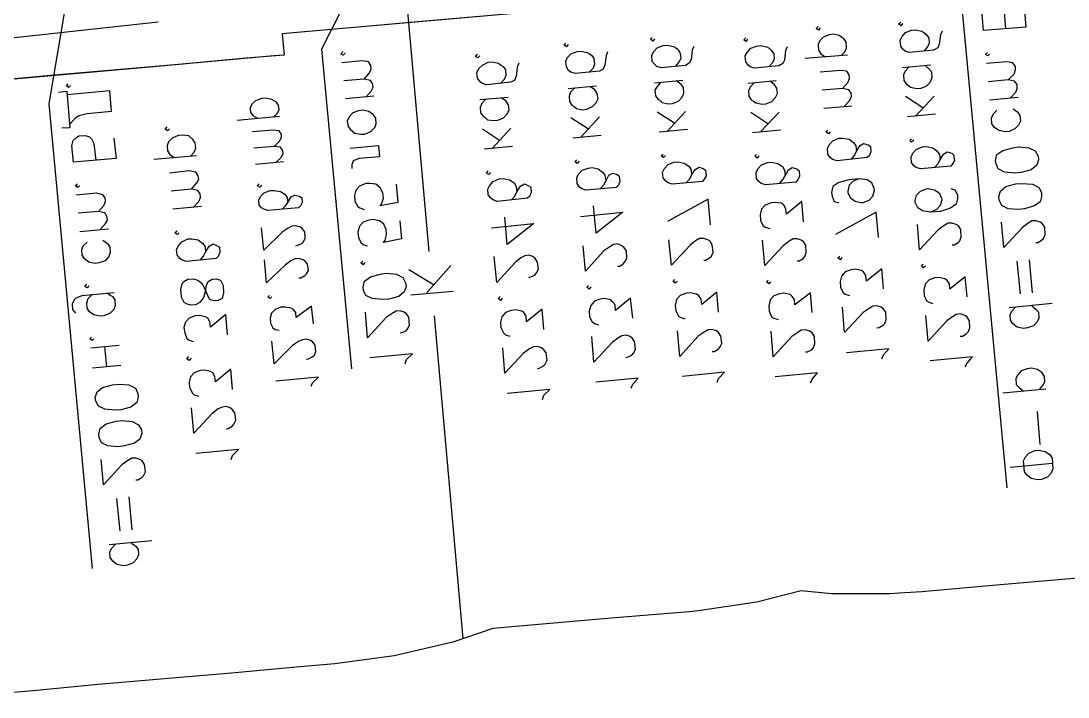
# Model space of a CAD drawing. Header units: metres. Extents: x 131 to 658, y 22 to 173.
# Drawn here: x 569.84 to 595.56, y 57.29 to 73.9 of the extents above; entities that cross this region are included whole.
import ezdxf

# ---------------------------------------------------------------- set-up
doc = ezdxf.new("R2010")
doc.units = ezdxf.units.M
for name, color, linetype in [('BOUNDARY', 7, 'Continuous'), ('BUILDING', 7, 'Continuous'), ('ELECTR_CABLE', 7, 'Continuous'), ('GAS', 7, 'Continuous'), ('SEWER', 7, 'Continuous'), ('SIDEWALK_PATH', 7, 'Continuous'), ('WATER_PIPELINE', 7, 'Continuous')]:
    doc.layers.add(name, color=color, linetype=linetype)

msp = doc.modelspace()

# ---------------------------------------------------------------- linework, layer by layer
at = {"layer": 'BOUNDARY'}
msp.add_lwpolyline([(583.091, 74.178), (579.773, 73.89), (578.108, 73.745), (576.255, 73.579), (576.255, 73.579), (576.299, 73.057), (576.299, 73.057), (575.367, 72.98), (573.703, 72.824), (570.385, 72.536), (568.731, 72.38)], dxfattribs=at)
at = {"layer": 'BUILDING'}
msp.add_lwpolyline([(596.927, 60.311), (593.614, 60.023), (591.962, 59.879), (591.408, 59.841), (591.186, 59.829), (589.745, 59.827), (589.003, 59.897), (587.91, 59.623), (586.47, 59.408), (586.248, 59.386), (585.951, 59.359), (584.338, 59.23), (581.427, 58.977), (580.441, 58.64), (579.006, 58.304), (577.545, 58.109), (576.687, 58.038), (575.097, 57.889), (575.002, 57.881), (571.736, 57.597), (570.135, 57.446), (570.026, 57.436), (568.362, 57.292)], dxfattribs=at)
at = {"layer": 'ELECTR_CABLE'}
for points in [[(573.203, 73.867), (569.53, 73.468)], [(591.491, 73.834), (591.446, 73.779), (591.446, 73.779), (591.391, 73.823), (591.391, 73.823), (591.446, 73.867)], [(592.467, 73.646), (592.423, 73.557), (592.423, 73.557), (592.39, 73.324), (592.39, 73.324), (592.356, 73.235), (592.356, 73.235), (592.256, 73.179), (592.256, 73.179), (591.657, 73.124), (591.657, 73.124), (591.557, 73.157), (591.557, 73.157), (591.502, 73.202), (591.502, 73.202), (591.446, 73.279), (591.446, 73.279), (591.435, 73.424), (591.435, 73.424), (591.48, 73.512), (591.48, 73.512), (591.568, 73.612), (591.568, 73.612), (591.713, 73.668), (591.713, 73.668), (591.813, 73.679), (591.813, 73.679), (591.968, 73.646), (591.968, 73.646), (592.012, 73.612), (592.012, 73.612), (592.068, 73.568), (592.068, 73.568), (592.134, 73.479), (592.134, 73.479), (592.145, 73.346), (592.145, 73.346), (592.101, 73.257), (592.101, 73.257), (592.012, 73.157)], [(583.279, 73.313), (583.235, 73.257), (583.235, 73.257), (583.179, 73.302), (583.179, 73.302), (583.224, 73.346)], [(585.399, 73.457), (585.354, 73.401), (585.354, 73.401), (585.299, 73.446), (585.299, 73.446), (585.343, 73.49)], [(587.685, 73.446), (587.64, 73.39), (587.64, 73.39), (587.596, 73.435), (587.596, 73.435), (587.64, 73.479)], [(581.104, 73.035), (581.06, 72.991), (581.06, 72.991), (581.004, 73.024), (581.004, 73.024), (581.049, 73.08)], [(584.245, 73.135), (584.211, 73.035), (584.211, 73.035), (584.178, 72.813), (584.178, 72.813), (584.134, 72.713), (584.134, 72.713), (584.045, 72.658), (584.045, 72.658), (583.446, 72.602), (583.446, 72.602), (583.346, 72.636), (583.346, 72.636), (583.29, 72.68), (583.29, 72.68), (583.235, 72.769), (583.235, 72.769), (583.224, 72.902), (583.224, 72.902), (583.257, 72.991), (583.257, 72.991), (583.346, 73.091), (583.346, 73.091), (583.501, 73.146), (583.501, 73.146), (583.59, 73.157), (583.59, 73.157), (583.745, 73.124), (583.745, 73.124), (583.801, 73.091), (583.801, 73.091), (583.856, 73.046), (583.856, 73.046), (583.912, 72.969), (583.912, 72.969), (583.923, 72.835), (583.923, 72.835), (583.889, 72.736), (583.889, 72.736), (583.79, 72.636)], [(586.364, 73.268), (586.32, 73.179), (586.32, 73.179), (586.297, 72.946), (586.297, 72.946), (586.253, 72.858), (586.253, 72.858), (586.164, 72.802), (586.164, 72.802), (585.565, 72.747), (585.565, 72.747), (585.454, 72.78), (585.454, 72.78), (585.41, 72.824), (585.41, 72.824), (585.343, 72.902), (585.343, 72.902), (585.332, 73.046), (585.332, 73.046), (585.376, 73.135), (585.376, 73.135), (585.465, 73.235), (585.465, 73.235), (585.609, 73.29), (585.609, 73.29), (585.709, 73.302), (585.709, 73.302), (585.865, 73.268), (585.865, 73.268), (585.92, 73.235), (585.92, 73.235), (585.976, 73.191), (585.976, 73.191), (586.031, 73.102), (586.031, 73.102), (586.042, 72.969), (586.042, 72.969), (585.998, 72.88), (585.998, 72.88), (585.909, 72.78)], [(588.661, 73.257), (588.617, 73.168), (588.617, 73.168), (588.595, 72.935), (588.595, 72.935), (588.55, 72.847), (588.55, 72.847), (588.45, 72.791), (588.45, 72.791), (587.851, 72.736), (587.851, 72.736), (587.751, 72.769), (587.751, 72.769), (587.696, 72.813), (587.696, 72.813), (587.64, 72.891), (587.64, 72.891), (587.629, 73.035), (587.629, 73.035), (587.673, 73.124), (587.673, 73.124), (587.762, 73.224), (587.762, 73.224), (587.907, 73.279), (587.907, 73.279), (588.006, 73.29), (588.006, 73.29), (588.162, 73.257), (588.162, 73.257), (588.217, 73.224), (588.217, 73.224), (588.262, 73.179), (588.262, 73.179), (588.328, 73.091), (588.328, 73.091), (588.339, 72.958), (588.339, 72.958), (588.295, 72.869), (588.295, 72.869), (588.206, 72.769)], [(582.07, 72.858), (582.025, 72.758), (582.025, 72.758), (582.003, 72.536), (582.003, 72.536), (581.959, 72.436), (581.959, 72.436), (581.859, 72.392), (581.859, 72.392), (581.271, 72.325), (581.271, 72.325), (581.16, 72.369), (581.16, 72.369), (581.115, 72.403), (581.115, 72.403), (581.049, 72.491), (581.049, 72.491), (581.038, 72.625), (581.038, 72.625), (581.082, 72.724), (581.082, 72.724), (581.171, 72.813), (581.171, 72.813), (581.315, 72.88), (581.315, 72.88), (581.415, 72.891), (581.415, 72.891), (581.57, 72.858), (581.57, 72.858), (581.626, 72.813), (581.626, 72.813), (581.681, 72.78), (581.681, 72.78), (581.737, 72.691), (581.737, 72.691), (581.748, 72.558), (581.748, 72.558), (581.703, 72.458), (581.703, 72.458), (581.615, 72.358)], [(592.19, 72.813), (591.491, 72.747)], [(591.646, 72.758), (591.557, 72.658), (591.557, 72.658), (591.513, 72.569), (591.513, 72.569), (591.524, 72.436), (591.524, 72.436), (591.58, 72.347), (591.58, 72.347), (591.635, 72.314), (591.635, 72.314), (591.691, 72.27), (591.691, 72.27), (591.846, 72.236), (591.846, 72.236), (591.946, 72.247), (591.946, 72.247), (592.09, 72.303), (592.09, 72.303), (592.179, 72.403), (592.179, 72.403), (592.223, 72.503), (592.223, 72.503), (592.212, 72.636), (592.212, 72.636), (592.145, 72.713), (592.145, 72.713), (592.046, 72.802)], [(583.978, 72.292), (583.279, 72.225)], [(583.434, 72.247), (583.335, 72.147), (583.335, 72.147), (583.301, 72.048), (583.301, 72.048), (583.312, 71.914), (583.312, 71.914), (583.368, 71.826), (583.368, 71.826), (583.423, 71.792), (583.423, 71.792), (583.479, 71.748), (583.479, 71.748), (583.634, 71.715), (583.634, 71.715), (583.734, 71.726), (583.734, 71.726), (583.878, 71.792), (583.878, 71.792), (583.967, 71.881), (583.967, 71.881), (584.012, 71.981), (584.012, 71.981), (583.989, 72.114), (583.989, 72.114), (583.934, 72.203), (583.934, 72.203), (583.823, 72.281)], [(586.098, 72.436), (585.399, 72.369)], [(585.543, 72.38), (585.454, 72.281), (585.454, 72.281), (585.41, 72.192), (585.41, 72.192), (585.421, 72.059), (585.421, 72.059), (585.487, 71.97), (585.487, 71.97), (585.543, 71.937), (585.543, 71.937), (585.587, 71.892), (585.587, 71.892), (585.743, 71.859), (585.743, 71.859), (585.842, 71.87), (585.842, 71.87), (585.987, 71.926), (585.987, 71.926), (586.076, 72.025), (586.076, 72.025), (586.12, 72.125), (586.12, 72.125), (586.109, 72.258), (586.109, 72.258), (586.053, 72.336), (586.053, 72.336), (585.942, 72.425)], [(588.384, 72.425), (587.696, 72.358)], [(587.84, 72.369), (587.751, 72.27), (587.751, 72.27), (587.707, 72.181), (587.707, 72.181), (587.718, 72.048), (587.718, 72.048), (587.773, 71.959), (587.773, 71.959), (587.829, 71.926), (587.829, 71.926), (587.884, 71.881), (587.884, 71.881), (588.04, 71.848), (588.04, 71.848), (588.14, 71.859), (588.14, 71.859), (588.284, 71.914), (588.284, 71.914), (588.373, 72.014), (588.373, 72.014), (588.417, 72.114), (588.417, 72.114), (588.406, 72.247), (588.406, 72.247), (588.35, 72.325), (588.35, 72.325), (588.239, 72.414)], [(591.99, 71.759), (591.568, 72.036)], [(592.268, 72.048), (591.813, 71.559)], [(576.044, 71.537), (576.133, 71.626), (576.133, 71.626), (576.177, 71.715), (576.177, 71.715), (576.166, 71.826), (576.166, 71.826), (576.111, 71.903), (576.111, 71.903), (576, 71.97), (576, 71.97), (575.844, 72.003), (575.844, 72.003), (575.744, 71.992), (575.744, 71.992), (575.6, 71.937), (575.6, 71.937), (575.511, 71.848), (575.511, 71.848), (575.467, 71.759), (575.467, 71.759), (575.478, 71.648), (575.478, 71.648), (575.534, 71.57), (575.534, 71.57), (575.645, 71.504)], [(581.803, 72.014), (581.104, 71.959)], [(581.248, 71.97), (581.16, 71.87), (581.16, 71.87), (581.115, 71.77), (581.115, 71.77), (581.126, 71.637), (581.126, 71.637), (581.193, 71.559), (581.193, 71.559), (581.248, 71.515), (581.248, 71.515), (581.293, 71.471), (581.293, 71.471), (581.448, 71.448), (581.448, 71.448), (581.548, 71.459), (581.548, 71.459), (581.692, 71.515), (581.692, 71.515), (581.781, 71.615), (581.781, 71.615), (581.825, 71.704), (581.825, 71.704), (581.814, 71.837), (581.814, 71.837), (581.759, 71.926), (581.759, 71.926), (581.648, 72.003)], [(576.188, 71.548), (575.145, 71.448)], [(583.779, 71.238), (583.346, 71.515)], [(584.045, 71.537), (583.59, 71.038)], [(585.887, 71.382), (585.465, 71.659)], [(586.164, 71.67), (585.709, 71.182)], [(588.184, 71.371), (587.762, 71.648)], [(588.461, 71.659), (588.006, 71.171)], [(592.301, 71.604), (591.613, 71.537)], [(573.481, 71.249), (573.436, 71.193), (573.436, 71.193), (573.381, 71.238), (573.381, 71.238), (573.425, 71.293)], [(581.87, 71.26), (581.415, 70.76)], [(574.002, 70.572), (574.091, 70.672), (574.091, 70.672), (574.135, 70.771), (574.135, 70.771), (574.113, 70.905), (574.113, 70.905), (574.058, 70.982), (574.058, 70.982), (573.958, 71.071), (573.958, 71.071), (573.803, 71.093), (573.803, 71.093), (573.703, 71.082), (573.703, 71.082), (573.558, 71.027), (573.558, 71.027), (573.459, 70.927), (573.459, 70.927), (573.425, 70.838), (573.425, 70.838), (573.436, 70.705), (573.436, 70.705), (573.492, 70.616), (573.492, 70.616), (573.603, 70.538)], [(576.055, 70.816), (576.199, 70.949), (576.199, 70.949), (576.233, 71.038), (576.233, 71.038), (576.233, 71.115), (576.233, 71.115), (576.177, 71.193), (576.177, 71.193), (576.022, 71.215), (576.022, 71.215), (575.522, 71.171)], [(581.592, 70.96), (581.171, 71.238)], [(584.089, 71.082), (583.39, 71.016)], [(586.209, 71.226), (585.51, 71.16)], [(588.495, 71.215), (587.807, 71.149)], [(591.768, 70.971), (591.713, 70.916), (591.713, 70.916), (591.668, 70.96), (591.668, 70.96), (591.713, 71.004)], [(576.1, 70.416), (576.233, 70.55), (576.233, 70.55), (576.277, 70.638), (576.277, 70.638), (576.266, 70.716), (576.266, 70.716), (576.21, 70.794), (576.21, 70.794), (576.055, 70.816), (576.055, 70.816), (575.556, 70.771)], [(581.914, 70.816), (581.215, 70.749)], [(592.279, 70.294), (592.367, 70.394), (592.367, 70.394), (592.412, 70.483), (592.412, 70.483), (592.501, 70.627), (592.501, 70.627), (592.589, 70.683), (592.589, 70.683), (592.7, 70.649), (592.7, 70.649), (592.745, 70.605), (592.745, 70.605), (592.767, 70.472), (592.767, 70.472), (592.722, 70.383), (592.722, 70.383), (592.678, 70.328), (592.678, 70.328), (591.935, 70.261), (591.935, 70.261), (591.824, 70.294), (591.824, 70.294), (591.768, 70.339), (591.768, 70.339), (591.713, 70.416), (591.713, 70.416), (591.702, 70.55), (591.702, 70.55), (591.746, 70.649), (591.746, 70.649), (591.835, 70.749), (591.835, 70.749), (591.979, 70.805), (591.979, 70.805), (592.079, 70.816), (592.079, 70.816), (592.234, 70.783), (592.234, 70.783), (592.334, 70.705), (592.334, 70.705), (592.401, 70.616), (592.401, 70.616), (592.412, 70.483)], [(574.147, 70.583), (573.103, 70.494)], [(583.545, 70.45), (583.501, 70.394), (583.501, 70.394), (583.446, 70.439), (583.446, 70.439), (583.49, 70.483)], [(585.665, 70.594), (585.621, 70.538), (585.621, 70.538), (585.565, 70.583), (585.565, 70.583), (585.609, 70.627)], [(587.962, 70.583), (587.918, 70.527), (587.918, 70.527), (587.862, 70.572), (587.862, 70.572), (587.907, 70.616)], [(576.288, 70.439), (575.6, 70.372)], [(584.067, 69.773), (584.156, 69.873), (584.156, 69.873), (584.2, 69.961), (584.2, 69.961), (584.278, 70.106), (584.278, 70.106), (584.378, 70.161), (584.378, 70.161), (584.478, 70.128), (584.478, 70.128), (584.533, 70.083), (584.533, 70.083), (584.544, 69.95), (584.544, 69.95), (584.511, 69.862), (584.511, 69.862), (584.455, 69.806), (584.455, 69.806), (583.712, 69.739), (583.712, 69.739), (583.612, 69.773), (583.612, 69.773), (583.557, 69.817), (583.557, 69.817), (583.501, 69.906), (583.501, 69.906), (583.49, 70.039), (583.49, 70.039), (583.523, 70.128), (583.523, 70.128), (583.623, 70.228), (583.623, 70.228), (583.767, 70.283), (583.767, 70.283), (583.867, 70.294), (583.867, 70.294), (584.012, 70.261), (584.012, 70.261), (584.122, 70.183), (584.122, 70.183), (584.178, 70.106), (584.178, 70.106), (584.2, 69.961)], [(586.175, 69.917), (586.264, 70.017), (586.264, 70.017), (586.309, 70.106), (586.309, 70.106), (586.397, 70.25), (586.397, 70.25), (586.497, 70.305), (586.497, 70.305), (586.597, 70.272), (586.597, 70.272), (586.653, 70.228), (586.653, 70.228), (586.664, 70.095), (586.664, 70.095), (586.619, 70.006), (586.619, 70.006), (586.575, 69.95), (586.575, 69.95), (585.831, 69.884), (585.831, 69.884), (585.732, 69.917), (585.732, 69.917), (585.676, 69.961), (585.676, 69.961), (585.609, 70.039), (585.609, 70.039), (585.598, 70.172), (585.598, 70.172), (585.643, 70.272), (585.643, 70.272), (585.732, 70.372), (585.732, 70.372), (585.876, 70.427), (585.876, 70.427), (585.976, 70.439), (585.976, 70.439), (586.131, 70.405), (586.131, 70.405), (586.242, 70.328), (586.242, 70.328), (586.297, 70.239), (586.297, 70.239), (586.309, 70.106)], [(588.472, 69.906), (588.561, 70.006), (588.561, 70.006), (588.606, 70.095), (588.606, 70.095), (588.694, 70.239), (588.694, 70.239), (588.783, 70.294), (588.783, 70.294), (588.894, 70.261), (588.894, 70.261), (588.95, 70.217), (588.95, 70.217), (588.961, 70.083), (588.961, 70.083), (588.916, 69.995), (588.916, 69.995), (588.872, 69.939), (588.872, 69.939), (588.128, 69.873), (588.128, 69.873), (588.017, 69.906), (588.017, 69.906), (587.962, 69.95), (587.962, 69.95), (587.907, 70.028), (587.907, 70.028), (587.895, 70.172), (587.895, 70.172), (587.94, 70.261), (587.94, 70.261), (588.029, 70.361), (588.029, 70.361), (588.173, 70.416), (588.173, 70.416), (588.273, 70.427), (588.273, 70.427), (588.428, 70.394), (588.428, 70.394), (588.539, 70.317), (588.539, 70.317), (588.595, 70.228), (588.595, 70.228), (588.606, 70.095)], [(574.024, 69.762), (574.158, 69.917), (574.158, 69.917), (574.202, 70.006), (574.202, 70.006), (574.191, 70.095), (574.191, 70.095), (574.135, 70.183), (574.135, 70.183), (573.98, 70.217), (573.98, 70.217), (573.481, 70.161)], [(581.371, 70.172), (581.326, 70.128), (581.326, 70.128), (581.271, 70.161), (581.271, 70.161), (581.315, 70.217)], [(581.881, 69.495), (581.97, 69.595), (581.97, 69.595), (582.014, 69.695), (582.014, 69.695), (582.103, 69.839), (582.103, 69.839), (582.203, 69.895), (582.203, 69.895), (582.303, 69.85), (582.303, 69.85), (582.358, 69.817), (582.358, 69.817), (582.369, 69.684), (582.369, 69.684), (582.325, 69.584), (582.325, 69.584), (582.28, 69.54), (582.28, 69.54), (581.537, 69.462), (581.537, 69.462), (581.437, 69.506), (581.437, 69.506), (581.382, 69.54), (581.382, 69.54), (581.315, 69.628), (581.315, 69.628), (581.304, 69.762), (581.304, 69.762), (581.348, 69.85), (581.348, 69.85), (581.437, 69.95), (581.437, 69.95), (581.581, 70.017), (581.581, 70.017), (581.681, 70.028), (581.681, 70.028), (581.837, 69.995), (581.837, 69.995), (581.948, 69.917), (581.948, 69.917), (582.003, 69.828), (582.003, 69.828), (582.014, 69.695)], [(574.069, 69.318), (574.202, 69.462), (574.202, 69.462), (574.246, 69.562), (574.246, 69.562), (574.235, 69.651), (574.235, 69.651), (574.18, 69.728), (574.18, 69.728), (574.024, 69.762), (574.024, 69.762), (573.525, 69.717)], [(575.744, 69.862), (575.7, 69.817), (575.7, 69.817), (575.645, 69.85), (575.645, 69.85), (575.689, 69.895)], [(576.255, 69.273), (576.344, 69.362), (576.344, 69.362), (576.388, 69.44), (576.388, 69.44), (576.477, 69.573), (576.477, 69.573), (576.566, 69.617), (576.566, 69.617), (576.677, 69.595), (576.677, 69.595), (576.732, 69.551), (576.732, 69.551), (576.743, 69.44), (576.743, 69.44), (576.699, 69.351), (576.699, 69.351), (576.654, 69.307), (576.654, 69.307), (575.9, 69.24), (575.9, 69.24), (575.8, 69.273), (575.8, 69.273), (575.744, 69.307), (575.744, 69.307), (575.689, 69.373), (575.689, 69.373), (575.678, 69.495), (575.678, 69.495), (575.722, 69.584), (575.722, 69.584), (575.811, 69.673), (575.811, 69.673), (575.955, 69.728), (575.955, 69.728), (576.055, 69.728), (576.055, 69.728), (576.21, 69.706), (576.21, 69.706), (576.321, 69.64), (576.321, 69.64), (576.377, 69.562), (576.377, 69.562), (576.388, 69.44)], [(592.678, 69.784), (592.778, 69.751), (592.778, 69.751), (592.845, 69.628), (592.845, 69.628), (592.845, 69.529), (592.845, 69.529), (592.811, 69.395), (592.811, 69.395), (592.667, 69.296), (592.667, 69.296), (592.423, 69.218), (592.423, 69.218), (592.179, 69.196), (592.179, 69.196), (591.979, 69.229), (591.979, 69.229), (591.868, 69.307), (591.868, 69.307), (591.801, 69.44), (591.801, 69.44), (591.801, 69.484), (591.801, 69.484), (591.835, 69.617), (591.835, 69.617), (591.935, 69.717), (591.935, 69.717), (592.079, 69.773), (592.079, 69.773), (592.123, 69.784), (592.123, 69.784), (592.279, 69.751), (592.279, 69.751), (592.39, 69.673), (592.39, 69.673), (592.445, 69.54), (592.445, 69.54), (592.456, 69.495), (592.456, 69.495), (592.412, 69.362), (592.412, 69.362), (592.323, 69.262), (592.323, 69.262), (592.179, 69.196)], [(586.775, 68.885), (586.719, 69.518), (586.719, 69.518), (585.72, 68.974)], [(589.061, 68.963), (589.016, 69.462), (589.016, 69.462), (588.639, 69.151), (588.639, 69.151), (588.628, 69.284), (588.628, 69.284), (588.572, 69.373), (588.572, 69.373), (588.517, 69.418), (588.517, 69.418), (588.361, 69.44), (588.361, 69.44), (588.262, 69.429), (588.262, 69.429), (588.117, 69.373), (588.117, 69.373), (588.029, 69.273), (588.029, 69.273), (587.995, 69.14), (587.995, 69.14), (588.006, 69.007), (588.006, 69.007), (588.062, 68.874), (588.062, 68.874), (588.117, 68.83), (588.117, 68.83), (588.228, 68.796)], [(574.269, 69.34), (573.57, 69.273)], [(583.579, 69.096), (584.622, 69.196), (584.622, 69.196), (583.967, 68.685), (583.967, 68.685), (583.901, 69.351)], [(581.393, 68.818), (582.436, 68.918), (582.436, 68.918), (581.781, 68.408), (581.781, 68.408), (581.726, 69.074)], [(573.725, 68.696), (573.68, 68.652), (573.68, 68.652), (573.625, 68.685), (573.625, 68.685), (573.669, 68.741)], [(576.588, 68.375), (576.632, 68.386), (576.632, 68.386), (576.732, 68.43), (576.732, 68.43), (576.776, 68.474), (576.776, 68.474), (576.821, 68.563), (576.821, 68.563), (576.81, 68.719), (576.81, 68.719), (576.743, 68.796), (576.743, 68.796), (576.699, 68.83), (576.699, 68.83), (576.588, 68.863), (576.588, 68.863), (576.488, 68.852), (576.488, 68.852), (576.399, 68.807), (576.399, 68.807), (576.255, 68.707), (576.255, 68.707), (575.8, 68.264), (575.8, 68.264), (575.744, 68.818)], [(592.711, 68.397), (592.756, 68.397), (592.756, 68.397), (592.856, 68.452), (592.856, 68.452), (592.9, 68.497), (592.9, 68.497), (592.933, 68.596), (592.933, 68.596), (592.922, 68.774), (592.922, 68.774), (592.867, 68.863), (592.867, 68.863), (592.811, 68.896), (592.811, 68.896), (592.7, 68.929), (592.7, 68.929), (592.612, 68.929), (592.612, 68.929), (592.512, 68.874), (592.512, 68.874), (592.367, 68.763), (592.367, 68.763), (591.912, 68.275), (591.912, 68.275), (591.857, 68.896)], [(574.235, 68.019), (574.324, 68.119), (574.324, 68.119), (574.368, 68.219), (574.368, 68.219), (574.457, 68.363), (574.457, 68.363), (574.557, 68.419), (574.557, 68.419), (574.657, 68.375), (574.657, 68.375), (574.712, 68.341), (574.712, 68.341), (574.724, 68.208), (574.724, 68.208), (574.679, 68.108), (574.679, 68.108), (574.635, 68.064), (574.635, 68.064), (573.891, 67.986), (573.891, 67.986), (573.78, 68.031), (573.78, 68.031), (573.736, 68.064), (573.736, 68.064), (573.669, 68.153), (573.669, 68.153), (573.658, 68.286), (573.658, 68.286), (573.703, 68.375), (573.703, 68.375), (573.791, 68.474), (573.791, 68.474), (573.936, 68.541), (573.936, 68.541), (574.036, 68.541), (574.036, 68.541), (574.191, 68.519), (574.191, 68.519), (574.302, 68.43), (574.302, 68.43), (574.357, 68.352), (574.357, 68.352), (574.368, 68.219)], [(586.608, 68.019), (586.653, 68.019), (586.653, 68.019), (586.752, 68.075), (586.752, 68.075), (586.797, 68.119), (586.797, 68.119), (586.841, 68.219), (586.841, 68.219), (586.819, 68.397), (586.819, 68.397), (586.764, 68.486), (586.764, 68.486), (586.708, 68.519), (586.708, 68.519), (586.608, 68.552), (586.608, 68.552), (586.508, 68.552), (586.508, 68.552), (586.408, 68.497), (586.408, 68.497), (586.275, 68.386), (586.275, 68.386), (585.82, 67.897), (585.82, 67.897), (585.754, 68.519)], [(588.905, 68.008), (588.95, 68.008), (588.95, 68.008), (589.049, 68.064), (589.049, 68.064), (589.094, 68.108), (589.094, 68.108), (589.127, 68.208), (589.127, 68.208), (589.116, 68.386), (589.116, 68.386), (589.061, 68.474), (589.061, 68.474), (589.005, 68.508), (589.005, 68.508), (588.905, 68.541), (588.905, 68.541), (588.805, 68.541), (588.805, 68.541), (588.705, 68.486), (588.705, 68.486), (588.561, 68.375), (588.561, 68.375), (588.106, 67.886), (588.106, 67.886), (588.051, 68.508)], [(584.489, 67.875), (584.544, 67.875), (584.544, 67.875), (584.633, 67.931), (584.633, 67.931), (584.677, 67.986), (584.677, 67.986), (584.722, 68.075), (584.722, 68.075), (584.711, 68.252), (584.711, 68.252), (584.644, 68.341), (584.644, 68.341), (584.6, 68.375), (584.6, 68.375), (584.489, 68.419), (584.489, 68.419), (584.389, 68.408), (584.389, 68.408), (584.3, 68.352), (584.3, 68.352), (584.156, 68.252), (584.156, 68.252), (583.701, 67.753), (583.701, 67.753), (583.645, 68.375)], [(576.665, 67.587), (576.71, 67.587), (576.71, 67.587), (576.81, 67.642), (576.81, 67.642), (576.854, 67.687), (576.854, 67.687), (576.899, 67.764), (576.899, 67.764), (576.876, 67.92), (576.876, 67.92), (576.821, 67.997), (576.821, 67.997), (576.765, 68.031), (576.765, 68.031), (576.665, 68.064), (576.665, 68.064), (576.566, 68.053), (576.566, 68.053), (576.466, 68.008), (576.466, 68.008), (576.333, 67.909), (576.333, 67.909), (575.867, 67.465), (575.867, 67.465), (575.822, 68.031)], [(582.314, 67.598), (582.358, 67.609), (582.358, 67.609), (582.458, 67.653), (582.458, 67.653), (582.502, 67.709), (582.502, 67.709), (582.547, 67.798), (582.547, 67.798), (582.525, 67.975), (582.525, 67.975), (582.469, 68.064), (582.469, 68.064), (582.414, 68.108), (582.414, 68.108), (582.314, 68.142), (582.314, 68.142), (582.214, 68.13), (582.214, 68.13), (582.114, 68.075), (582.114, 68.075), (581.981, 67.975), (581.981, 67.975), (581.526, 67.476), (581.526, 67.476), (581.459, 68.108)], [(592.057, 67.875), (592.001, 67.831), (592.001, 67.831), (591.957, 67.875), (591.957, 67.875), (592.001, 67.92)], [(574.812, 67.221), (574.779, 67.076), (574.779, 67.076), (574.679, 67.032), (574.679, 67.032), (574.579, 67.021), (574.579, 67.021), (574.479, 67.054), (574.479, 67.054), (574.424, 67.143), (574.424, 67.143), (574.357, 67.309), (574.357, 67.309), (574.291, 67.442), (574.291, 67.442), (574.18, 67.52), (574.18, 67.52), (574.08, 67.553), (574.08, 67.553), (573.936, 67.542), (573.936, 67.542), (573.836, 67.487), (573.836, 67.487), (573.791, 67.442), (573.791, 67.442), (573.758, 67.298), (573.758, 67.298), (573.769, 67.121), (573.769, 67.121), (573.836, 66.987), (573.836, 66.987), (573.891, 66.954), (573.891, 66.954), (573.991, 66.921), (573.991, 66.921), (574.135, 66.932), (574.135, 66.932), (574.235, 66.987), (574.235, 66.987), (574.324, 67.087), (574.324, 67.087), (574.357, 67.221), (574.357, 67.221), (574.391, 67.409), (574.391, 67.409), (574.435, 67.498), (574.435, 67.498), (574.535, 67.553), (574.535, 67.553), (574.635, 67.565), (574.635, 67.565), (574.735, 67.531), (574.735, 67.531), (574.801, 67.398), (574.801, 67.398), (574.812, 67.221)], [(583.834, 67.365), (583.79, 67.309), (583.79, 67.309), (583.734, 67.354), (583.734, 67.354), (583.779, 67.398)], [(585.953, 67.498), (585.909, 67.454), (585.909, 67.454), (585.854, 67.498), (585.854, 67.498), (585.898, 67.542)], [(588.25, 67.487), (588.206, 67.442), (588.206, 67.442), (588.151, 67.487), (588.151, 67.487), (588.195, 67.531)], [(593.078, 67.121), (593.033, 67.609), (593.033, 67.609), (592.656, 67.309), (592.656, 67.309), (592.645, 67.442), (592.645, 67.442), (592.589, 67.52), (592.589, 67.52), (592.534, 67.565), (592.534, 67.565), (592.379, 67.598), (592.379, 67.598), (592.279, 67.587), (592.279, 67.587), (592.134, 67.531), (592.134, 67.531), (592.046, 67.431), (592.046, 67.431), (592.012, 67.287), (592.012, 67.287), (592.023, 67.154), (592.023, 67.154), (592.079, 67.021), (592.079, 67.021), (592.134, 66.987), (592.134, 66.987), (592.234, 66.954)], [(576, 67.121), (575.955, 67.076), (575.955, 67.076), (575.9, 67.11), (575.9, 67.11), (575.944, 67.154)], [(586.974, 66.743), (586.93, 67.232), (586.93, 67.232), (586.564, 66.932), (586.564, 66.932), (586.542, 67.065), (586.542, 67.065), (586.486, 67.143), (586.486, 67.143), (586.431, 67.187), (586.431, 67.187), (586.275, 67.221), (586.275, 67.221), (586.187, 67.209), (586.187, 67.209), (586.031, 67.154), (586.031, 67.154), (585.942, 67.054), (585.942, 67.054), (585.909, 66.91), (585.909, 66.91), (585.92, 66.777), (585.92, 66.777), (585.987, 66.643), (585.987, 66.643), (586.042, 66.61), (586.042, 66.61), (586.142, 66.577)], [(589.271, 66.732), (589.227, 67.221), (589.227, 67.221), (588.85, 66.921), (588.85, 66.921), (588.839, 67.054), (588.839, 67.054), (588.783, 67.132), (588.783, 67.132), (588.728, 67.176), (588.728, 67.176), (588.572, 67.209), (588.572, 67.209), (588.472, 67.198), (588.472, 67.198), (588.328, 67.143), (588.328, 67.143), (588.239, 67.043), (588.239, 67.043), (588.206, 66.899), (588.206, 66.899), (588.217, 66.766), (588.217, 66.766), (588.273, 66.632), (588.273, 66.632), (588.328, 66.599), (588.328, 66.599), (588.439, 66.566)], [(577.021, 66.455), (576.976, 66.888), (576.976, 66.888), (576.599, 66.61), (576.599, 66.61), (576.588, 66.732), (576.588, 66.732), (576.532, 66.81), (576.532, 66.81), (576.477, 66.843), (576.477, 66.843), (576.321, 66.865), (576.321, 66.865), (576.222, 66.865), (576.222, 66.865), (576.077, 66.81), (576.077, 66.81), (575.989, 66.721), (575.989, 66.721), (575.955, 66.599), (575.955, 66.599), (575.966, 66.477), (575.966, 66.477), (576.022, 66.355), (576.022, 66.355), (576.077, 66.322), (576.077, 66.322), (576.177, 66.299)], [(581.659, 67.087), (581.615, 67.032), (581.615, 67.032), (581.559, 67.076), (581.559, 67.076), (581.604, 67.132)], [(584.866, 66.599), (584.81, 67.087), (584.81, 67.087), (584.444, 66.788), (584.444, 66.788), (584.433, 66.921), (584.433, 66.921), (584.367, 66.999), (584.367, 66.999), (584.322, 67.043), (584.322, 67.043), (584.167, 67.076), (584.167, 67.076), (584.067, 67.065), (584.067, 67.065), (583.923, 67.01), (583.923, 67.01), (583.834, 66.91), (583.834, 66.91), (583.79, 66.766), (583.79, 66.766), (583.801, 66.632), (583.801, 66.632), (583.867, 66.51), (583.867, 66.51), (583.923, 66.466), (583.923, 66.466), (584.023, 66.433)], [(574.912, 66.188), (574.868, 66.688), (574.868, 66.688), (574.491, 66.377), (574.491, 66.377), (574.479, 66.51), (574.479, 66.51), (574.424, 66.599), (574.424, 66.599), (574.368, 66.632), (574.368, 66.632), (574.213, 66.666), (574.213, 66.666), (574.113, 66.655), (574.113, 66.655), (573.969, 66.599), (573.969, 66.599), (573.88, 66.499), (573.88, 66.499), (573.836, 66.366), (573.836, 66.366), (573.858, 66.233), (573.858, 66.233), (573.913, 66.1), (573.913, 66.1), (573.969, 66.055), (573.969, 66.055), (574.069, 66.022)], [(582.68, 66.322), (582.636, 66.821), (582.636, 66.821), (582.258, 66.51), (582.258, 66.51), (582.247, 66.643), (582.247, 66.643), (582.192, 66.732), (582.192, 66.732), (582.136, 66.766), (582.136, 66.766), (581.981, 66.799), (581.981, 66.799), (581.881, 66.788), (581.881, 66.788), (581.737, 66.732), (581.737, 66.732), (581.648, 66.632), (581.648, 66.632), (581.615, 66.499), (581.615, 66.499), (581.626, 66.366), (581.626, 66.366), (581.692, 66.233), (581.692, 66.233), (581.737, 66.188), (581.737, 66.188), (581.848, 66.155)], [(592.911, 66.155), (592.967, 66.155), (592.967, 66.155), (593.055, 66.211), (593.055, 66.211), (593.111, 66.266), (593.111, 66.266), (593.144, 66.355), (593.144, 66.355), (593.133, 66.532), (593.133, 66.532), (593.078, 66.621), (593.078, 66.621), (593.022, 66.666), (593.022, 66.666), (592.911, 66.699), (592.911, 66.699), (592.811, 66.688), (592.811, 66.688), (592.722, 66.632), (592.722, 66.632), (592.578, 66.532), (592.578, 66.532), (592.123, 66.033), (592.123, 66.033), (592.068, 66.666)], [(584.7, 65.634), (584.755, 65.645), (584.755, 65.645), (584.844, 65.689), (584.844, 65.689), (584.888, 65.745), (584.888, 65.745), (584.933, 65.833), (584.933, 65.833), (584.91, 66.022), (584.91, 66.022), (584.855, 66.1), (584.855, 66.1), (584.799, 66.144), (584.799, 66.144), (584.7, 66.177), (584.7, 66.177), (584.6, 66.166), (584.6, 66.166), (584.511, 66.111), (584.511, 66.111), (584.367, 66.011), (584.367, 66.011), (583.912, 65.512), (583.912, 65.512), (583.856, 66.144)], [(586.819, 65.778), (586.863, 65.778), (586.863, 65.778), (586.963, 65.833), (586.963, 65.833), (587.008, 65.889), (587.008, 65.889), (587.052, 65.978), (587.052, 65.978), (587.03, 66.155), (587.03, 66.155), (586.974, 66.244), (586.974, 66.244), (586.919, 66.288), (586.919, 66.288), (586.819, 66.322), (586.819, 66.322), (586.719, 66.311), (586.719, 66.311), (586.619, 66.255), (586.619, 66.255), (586.475, 66.155), (586.475, 66.155), (586.02, 65.656), (586.02, 65.656), (585.965, 66.288)], [(589.105, 65.767), (589.16, 65.767), (589.16, 65.767), (589.26, 65.822), (589.26, 65.822), (589.305, 65.878), (589.305, 65.878), (589.338, 65.967), (589.338, 65.967), (589.327, 66.144), (589.327, 66.144), (589.271, 66.233), (589.271, 66.233), (589.216, 66.277), (589.216, 66.277), (589.105, 66.311), (589.105, 66.311), (589.005, 66.299), (589.005, 66.299), (588.916, 66.244), (588.916, 66.244), (588.772, 66.144), (588.772, 66.144), (588.317, 65.645), (588.317, 65.645), (588.262, 66.277)], [(576.843, 65.589), (576.899, 65.6), (576.899, 65.6), (576.987, 65.645), (576.987, 65.645), (577.043, 65.689), (577.043, 65.689), (577.076, 65.778), (577.076, 65.778), (577.065, 65.933), (577.065, 65.933), (577.009, 66.011), (577.009, 66.011), (576.954, 66.044), (576.954, 66.044), (576.854, 66.078), (576.854, 66.078), (576.754, 66.066), (576.754, 66.066), (576.654, 66.022), (576.654, 66.022), (576.51, 65.922), (576.51, 65.922), (576.055, 65.478), (576.055, 65.478), (576, 66.033)], [(582.525, 65.356), (582.569, 65.367), (582.569, 65.367), (582.669, 65.423), (582.669, 65.423), (582.713, 65.467), (582.713, 65.467), (582.758, 65.567), (582.758, 65.567), (582.735, 65.745), (582.735, 65.745), (582.68, 65.822), (582.68, 65.822), (582.624, 65.867), (582.624, 65.867), (582.525, 65.9), (582.525, 65.9), (582.425, 65.889), (582.425, 65.889), (582.325, 65.844), (582.325, 65.844), (582.181, 65.734), (582.181, 65.734), (581.726, 65.245), (581.726, 65.245), (581.67, 65.867)], [(574.013, 65.611), (573.969, 65.556), (573.969, 65.556), (573.913, 65.6), (573.913, 65.6), (573.958, 65.656)], [(593.033, 65.401), (593.078, 65.489), (593.078, 65.489), (593.211, 65.645), (593.211, 65.645), (592.168, 65.545)], [(575.034, 64.846), (574.99, 65.345), (574.99, 65.345), (574.613, 65.034), (574.613, 65.034), (574.601, 65.168), (574.601, 65.168), (574.546, 65.256), (574.546, 65.256), (574.491, 65.29), (574.491, 65.29), (574.335, 65.323), (574.335, 65.323), (574.235, 65.312), (574.235, 65.312), (574.091, 65.256), (574.091, 65.256), (574.002, 65.157), (574.002, 65.157), (573.969, 65.023), (573.969, 65.023), (573.98, 64.89), (573.98, 64.89), (574.047, 64.757), (574.047, 64.757), (574.091, 64.713), (574.091, 64.713), (574.202, 64.679)], [(576.965, 64.923), (576.998, 65.012), (576.998, 65.012), (577.143, 65.145), (577.143, 65.145), (576.1, 65.046)], [(584.822, 64.879), (584.866, 64.979), (584.866, 64.979), (584.999, 65.123), (584.999, 65.123), (583.956, 65.023)], [(586.941, 65.023), (586.974, 65.112), (586.974, 65.112), (587.119, 65.267), (587.119, 65.267), (586.076, 65.168)], [(589.227, 65.012), (589.271, 65.101), (589.271, 65.101), (589.405, 65.256), (589.405, 65.256), (588.361, 65.157)], [(582.647, 64.602), (582.68, 64.702), (582.68, 64.702), (582.824, 64.846), (582.824, 64.846), (581.781, 64.746)], [(574.879, 63.88), (574.923, 63.891), (574.923, 63.891), (575.023, 63.947), (575.023, 63.947), (575.068, 63.991), (575.068, 63.991), (575.112, 64.091), (575.112, 64.091), (575.09, 64.269), (575.09, 64.269), (575.034, 64.346), (575.034, 64.346), (574.979, 64.391), (574.979, 64.391), (574.879, 64.424), (574.879, 64.424), (574.779, 64.413), (574.779, 64.413), (574.679, 64.369), (574.679, 64.369), (574.535, 64.258), (574.535, 64.258), (574.08, 63.769), (574.08, 63.769), (574.024, 64.391)], [(575.001, 63.126), (575.034, 63.226), (575.034, 63.226), (575.179, 63.37), (575.179, 63.37), (574.135, 63.27)]]:
    msp.add_lwpolyline(points, dxfattribs=at)
at = {"layer": 'GAS'}
for points in [[(571.972, 78.883), (571.872, 79.86), (571.872, 79.86), (570.518, 71.859), (570.518, 71.859), (571.583, 60.451)], [(603.131, 78.983), (603.897, 79.593), (603.897, 79.593), (592.889, 74.844), (592.889, 74.844), (594.054, 62.427)], [(594.476, 74.245), (594.52, 73.745), (594.52, 73.745), (593.477, 73.657), (593.477, 73.657), (593.444, 74.056), (593.444, 74.056), (593.477, 74.189), (593.477, 74.189), (593.521, 74.245), (593.521, 74.245), (593.621, 74.3), (593.621, 74.3), (593.766, 74.311), (593.766, 74.311), (593.877, 74.278), (593.877, 74.278), (593.921, 74.234), (593.921, 74.234), (593.988, 74.112), (593.988, 74.112), (594.021, 73.701)], [(593.632, 73.08), (593.588, 73.035), (593.588, 73.035), (593.533, 73.069), (593.533, 73.069), (593.577, 73.124)], [(594.087, 72.447), (594.232, 72.591), (594.232, 72.591), (594.265, 72.691), (594.265, 72.691), (594.265, 72.78), (594.265, 72.78), (594.198, 72.869), (594.198, 72.869), (594.054, 72.891), (594.054, 72.891), (593.555, 72.847)], [(571.051, 72.314), (571.006, 72.258), (571.006, 72.258), (570.951, 72.303), (570.951, 72.303), (570.995, 72.347)], [(594.132, 72.003), (594.276, 72.147), (594.276, 72.147), (594.309, 72.236), (594.309, 72.236), (594.309, 72.336), (594.309, 72.336), (594.243, 72.414), (594.243, 72.414), (594.087, 72.447), (594.087, 72.447), (593.599, 72.403)], [(570.762, 72.147), (570.962, 72.17), (570.962, 72.17), (571.039, 71.271), (571.039, 71.271), (570.84, 71.26)], [(571.039, 71.36), (571.173, 71.515), (571.173, 71.515), (571.261, 71.57), (571.261, 71.57), (571.461, 71.626), (571.461, 71.626), (572.06, 71.681), (572.06, 71.681), (572.016, 72.181), (572.016, 72.181), (570.973, 72.081)], [(594.332, 72.014), (593.632, 71.948)], [(594.209, 71.737), (594.32, 71.659), (594.32, 71.659), (594.376, 71.57), (594.376, 71.57), (594.387, 71.437), (594.387, 71.437), (594.343, 71.337), (594.343, 71.337), (594.254, 71.249), (594.254, 71.249), (594.11, 71.182), (594.11, 71.182), (594.01, 71.171), (594.01, 71.171), (593.854, 71.204), (593.854, 71.204), (593.754, 71.282), (593.754, 71.282), (593.688, 71.371), (593.688, 71.371), (593.677, 71.504), (593.677, 71.504), (593.721, 71.604), (593.721, 71.604), (593.81, 71.704)], [(572.116, 71.016), (572.171, 70.516), (572.171, 70.516), (571.128, 70.427), (571.128, 70.427), (571.084, 70.827), (571.084, 70.827), (571.117, 70.96), (571.117, 70.96), (571.173, 71.016), (571.173, 71.016), (571.261, 71.071), (571.261, 71.071), (571.417, 71.082), (571.417, 71.082), (571.517, 71.049), (571.517, 71.049), (571.572, 71.004), (571.572, 71.004), (571.628, 70.882), (571.628, 70.882), (571.672, 70.472)], [(594.831, 70.483), (594.787, 70.35), (594.787, 70.35), (594.653, 70.239), (594.653, 70.239), (594.409, 70.172), (594.409, 70.172), (594.254, 70.161), (594.254, 70.161), (593.999, 70.183), (593.999, 70.183), (593.843, 70.261), (593.843, 70.261), (593.788, 70.383), (593.788, 70.383), (593.777, 70.472), (593.777, 70.472), (593.81, 70.616), (593.81, 70.616), (593.954, 70.716), (593.954, 70.716), (594.198, 70.783), (594.198, 70.783), (594.343, 70.805), (594.343, 70.805), (594.598, 70.783), (594.598, 70.783), (594.753, 70.705), (594.753, 70.705), (594.82, 70.572), (594.82, 70.572), (594.831, 70.483)], [(571.272, 69.85), (571.228, 69.806), (571.228, 69.806), (571.173, 69.839), (571.173, 69.839), (571.228, 69.895)], [(594.909, 69.584), (594.875, 69.451), (594.875, 69.451), (594.731, 69.351), (594.731, 69.351), (594.487, 69.284), (594.487, 69.284), (594.343, 69.262), (594.343, 69.262), (594.087, 69.284), (594.087, 69.284), (593.932, 69.362), (593.932, 69.362), (593.865, 69.495), (593.865, 69.495), (593.854, 69.584), (593.854, 69.584), (593.899, 69.717), (593.899, 69.717), (594.032, 69.828), (594.032, 69.828), (594.276, 69.895), (594.276, 69.895), (594.431, 69.906), (594.431, 69.906), (594.687, 69.884), (594.687, 69.884), (594.842, 69.806), (594.842, 69.806), (594.909, 69.684), (594.909, 69.684), (594.909, 69.584)], [(571.739, 69.218), (571.872, 69.362), (571.872, 69.362), (571.916, 69.462), (571.916, 69.462), (571.905, 69.551), (571.905, 69.551), (571.849, 69.628), (571.849, 69.628), (571.694, 69.662), (571.694, 69.662), (571.195, 69.617)], [(571.783, 68.774), (571.916, 68.918), (571.916, 68.918), (571.96, 69.007), (571.96, 69.007), (571.949, 69.096), (571.949, 69.096), (571.894, 69.185), (571.894, 69.185), (571.739, 69.218), (571.739, 69.218), (571.239, 69.174)], [(594.764, 68.452), (594.82, 68.452), (594.82, 68.452), (594.909, 68.508), (594.909, 68.508), (594.953, 68.552), (594.953, 68.552), (594.997, 68.652), (594.997, 68.652), (594.986, 68.83), (594.986, 68.83), (594.92, 68.918), (594.92, 68.918), (594.875, 68.952), (594.875, 68.952), (594.764, 68.985), (594.764, 68.985), (594.664, 68.985), (594.664, 68.985), (594.576, 68.929), (594.576, 68.929), (594.431, 68.818), (594.431, 68.818), (593.976, 68.33), (593.976, 68.33), (593.921, 68.952)], [(571.983, 68.785), (571.284, 68.719)], [(571.849, 68.508), (571.96, 68.43), (571.96, 68.43), (572.016, 68.341), (572.016, 68.341), (572.027, 68.208), (572.027, 68.208), (571.994, 68.108), (571.994, 68.108), (571.905, 68.008), (571.905, 68.008), (571.761, 67.953), (571.761, 67.953), (571.661, 67.942), (571.661, 67.942), (571.505, 67.975), (571.505, 67.975), (571.395, 68.053), (571.395, 68.053), (571.339, 68.142), (571.339, 68.142), (571.328, 68.275), (571.328, 68.275), (571.361, 68.375), (571.361, 68.375), (571.461, 68.463)], [(594.387, 67.198), (594.309, 67.997)], [(594.687, 67.221), (594.609, 68.031)], [(571.505, 67.387), (571.461, 67.343), (571.461, 67.343), (571.406, 67.376), (571.406, 67.376), (571.45, 67.431)], [(572.127, 67.221), (571.328, 67.143), (571.328, 67.143), (571.184, 67.087), (571.184, 67.087), (571.139, 67.043), (571.139, 67.043), (571.095, 66.943), (571.095, 66.943), (571.106, 66.81), (571.106, 66.81), (571.173, 66.721)], [(571.972, 67.209), (572.027, 67.165), (572.027, 67.165), (572.083, 67.132), (572.083, 67.132), (572.138, 67.043), (572.138, 67.043), (572.149, 66.91), (572.149, 66.91), (572.116, 66.81), (572.116, 66.81), (572.027, 66.721), (572.027, 66.721), (571.872, 66.655), (571.872, 66.655), (571.772, 66.643), (571.772, 66.643), (571.628, 66.677), (571.628, 66.677), (571.517, 66.754), (571.517, 66.754), (571.461, 66.843), (571.461, 66.843), (571.45, 66.976), (571.45, 66.976), (571.483, 67.076), (571.483, 67.076), (571.583, 67.176)], [(595.164, 66.954), (594.11, 66.854)], [(594.664, 66.899), (594.764, 66.821), (594.764, 66.821), (594.831, 66.743), (594.831, 66.743), (594.842, 66.599), (594.842, 66.599), (594.798, 66.51), (594.798, 66.51), (594.709, 66.41), (594.709, 66.41), (594.565, 66.355), (594.565, 66.355), (594.465, 66.344), (594.465, 66.344), (594.309, 66.377), (594.309, 66.377), (594.198, 66.455), (594.198, 66.455), (594.143, 66.544), (594.143, 66.544), (594.132, 66.677), (594.132, 66.677), (594.176, 66.766), (594.176, 66.766), (594.265, 66.865)], [(571.628, 66.089), (571.583, 66.044), (571.583, 66.044), (571.528, 66.089), (571.528, 66.089), (571.572, 66.133)], [(572.249, 65.922), (571.55, 65.856)], [(571.949, 65.401), (571.894, 65.889)], [(572.293, 65.434), (571.594, 65.367)], [(594.853, 64.846), (594.942, 64.946), (594.942, 64.946), (594.986, 65.034), (594.986, 65.034), (594.975, 65.168), (594.975, 65.168), (594.92, 65.256), (594.92, 65.256), (594.809, 65.334), (594.809, 65.334), (594.653, 65.367), (594.653, 65.367), (594.553, 65.356), (594.553, 65.356), (594.409, 65.301), (594.409, 65.301), (594.32, 65.201), (594.32, 65.201), (594.276, 65.112), (594.276, 65.112), (594.287, 64.968), (594.287, 64.968), (594.354, 64.89), (594.354, 64.89), (594.454, 64.813)], [(572.715, 64.657), (572.682, 64.524), (572.682, 64.524), (572.537, 64.413), (572.537, 64.413), (572.293, 64.346), (572.293, 64.346), (572.149, 64.335), (572.149, 64.335), (571.894, 64.358), (571.894, 64.358), (571.739, 64.435), (571.739, 64.435), (571.672, 64.557), (571.672, 64.557), (571.661, 64.646), (571.661, 64.646), (571.705, 64.79), (571.705, 64.79), (571.838, 64.89), (571.838, 64.89), (572.083, 64.957), (572.083, 64.957), (572.238, 64.979), (572.238, 64.979), (572.482, 64.957), (572.482, 64.957), (572.648, 64.879), (572.648, 64.879), (572.704, 64.746), (572.704, 64.746), (572.715, 64.657)], [(595.008, 64.857), (593.954, 64.757)], [(572.804, 63.769), (572.759, 63.625), (572.759, 63.625), (572.626, 63.525), (572.626, 63.525), (572.382, 63.459), (572.382, 63.459), (572.227, 63.436), (572.227, 63.436), (571.972, 63.459), (571.972, 63.459), (571.816, 63.536), (571.816, 63.536), (571.761, 63.67), (571.761, 63.67), (571.75, 63.758), (571.75, 63.758), (571.783, 63.891), (571.783, 63.891), (571.927, 64.002), (571.927, 64.002), (572.171, 64.069), (572.171, 64.069), (572.316, 64.08), (572.316, 64.08), (572.571, 64.058), (572.571, 64.058), (572.726, 63.98), (572.726, 63.98), (572.793, 63.858), (572.793, 63.858), (572.804, 63.769)], [(594.875, 63.492), (594.809, 64.302)], [(595.164, 63.159), (595.186, 62.893), (595.186, 62.893), (595.142, 62.793), (595.142, 62.793), (595.053, 62.693), (595.053, 62.693), (594.909, 62.638), (594.909, 62.638), (594.809, 62.626), (594.809, 62.626), (594.653, 62.66), (594.653, 62.66), (594.553, 62.737), (594.553, 62.737), (594.487, 62.826), (594.487, 62.826), (594.465, 63.092), (594.465, 63.092), (594.509, 63.192), (594.509, 63.192), (594.598, 63.281), (594.598, 63.281), (594.742, 63.348), (594.742, 63.348), (594.842, 63.359), (594.842, 63.359), (594.997, 63.326), (594.997, 63.326), (595.108, 63.248), (595.108, 63.248), (595.164, 63.159)], [(572.66, 62.626), (572.704, 62.626), (572.704, 62.626), (572.804, 62.682), (572.804, 62.682), (572.848, 62.726), (572.848, 62.726), (572.893, 62.826), (572.893, 62.826), (572.87, 63.004), (572.87, 63.004), (572.815, 63.092), (572.815, 63.092), (572.759, 63.126), (572.759, 63.126), (572.66, 63.159), (572.66, 63.159), (572.56, 63.159), (572.56, 63.159), (572.46, 63.104), (572.46, 63.104), (572.316, 62.993), (572.316, 62.993), (571.861, 62.504), (571.861, 62.504), (571.805, 63.126)], [(595.175, 63.026), (594.132, 62.926)], [(572.271, 61.373), (572.193, 62.171)], [(572.571, 61.395), (572.493, 62.205)], [(573.048, 61.128), (572.005, 61.028)], [(572.549, 61.073), (572.66, 60.995), (572.66, 60.995), (572.715, 60.918), (572.715, 60.918), (572.726, 60.784), (572.726, 60.784), (572.682, 60.684), (572.682, 60.684), (572.593, 60.585), (572.593, 60.585), (572.449, 60.529), (572.449, 60.529), (572.349, 60.518), (572.349, 60.518), (572.193, 60.551), (572.193, 60.551), (572.094, 60.629), (572.094, 60.629), (572.027, 60.718), (572.027, 60.718), (572.016, 60.851), (572.016, 60.851), (572.06, 60.94), (572.06, 60.94), (572.149, 61.04)]]:
    msp.add_lwpolyline(points, dxfattribs=at)
at = {"layer": 'SEWER'}
for points in [[(578.907, 75.931), (579.096, 76.897), (579.096, 76.897), (577.22, 73.202), (577.22, 73.202), (577.953, 65.356)], [(579.861, 68.23), (579.096, 76.897)], [(577.797, 73.102), (577.753, 73.057), (577.753, 73.057), (577.697, 73.091), (577.697, 73.091), (577.753, 73.146)], [(578.263, 72.469), (578.397, 72.625), (578.397, 72.625), (578.441, 72.713), (578.441, 72.713), (578.43, 72.802), (578.43, 72.802), (578.374, 72.891), (578.374, 72.891), (578.219, 72.913), (578.219, 72.913), (577.72, 72.869)], [(578.308, 72.025), (578.441, 72.17), (578.441, 72.17), (578.485, 72.27), (578.485, 72.27), (578.474, 72.358), (578.474, 72.358), (578.419, 72.436), (578.419, 72.436), (578.263, 72.469), (578.263, 72.469), (577.764, 72.425)], [(578.508, 72.048), (577.808, 71.981)], [(578.563, 71.371), (578.552, 71.504), (578.552, 71.504), (578.496, 71.593), (578.496, 71.593), (578.385, 71.67), (578.385, 71.67), (578.23, 71.704), (578.23, 71.704), (578.13, 71.692), (578.13, 71.692), (577.986, 71.637), (577.986, 71.637), (577.897, 71.537), (577.897, 71.537), (577.853, 71.437), (577.853, 71.437), (577.875, 71.304), (577.875, 71.304), (577.93, 71.226), (577.93, 71.226), (578.041, 71.138), (578.041, 71.138), (578.186, 71.115), (578.186, 71.115), (578.286, 71.115), (578.286, 71.115), (578.43, 71.182), (578.43, 71.182), (578.53, 71.282), (578.53, 71.282), (578.563, 71.371)], [(577.919, 70.771), (578.618, 70.838), (578.618, 70.838), (578.641, 70.561), (578.641, 70.561), (578.141, 70.516), (578.141, 70.516), (577.997, 70.461), (577.997, 70.461), (577.964, 70.361), (577.964, 70.361), (577.964, 70.272)], [(579.051, 69.884), (579.096, 69.44), (579.096, 69.44), (578.652, 69.351), (578.652, 69.351), (578.696, 69.395), (578.696, 69.395), (578.741, 69.54), (578.741, 69.54), (578.729, 69.673), (578.729, 69.673), (578.663, 69.795), (578.663, 69.795), (578.552, 69.884), (578.552, 69.884), (578.408, 69.906), (578.408, 69.906), (578.308, 69.906), (578.308, 69.906), (578.152, 69.839), (578.152, 69.839), (578.064, 69.739), (578.064, 69.739), (578.03, 69.606), (578.03, 69.606), (578.041, 69.473), (578.041, 69.473), (578.108, 69.34), (578.108, 69.34), (578.164, 69.307), (578.164, 69.307), (578.263, 69.262)], [(579.14, 68.985), (579.184, 68.541), (579.184, 68.541), (578.741, 68.452), (578.741, 68.452), (578.785, 68.508), (578.785, 68.508), (578.818, 68.641), (578.818, 68.641), (578.807, 68.774), (578.807, 68.774), (578.752, 68.907), (578.752, 68.907), (578.641, 68.985), (578.641, 68.985), (578.485, 69.018), (578.485, 69.018), (578.385, 69.007), (578.385, 69.007), (578.241, 68.952), (578.241, 68.952), (578.152, 68.852), (578.152, 68.852), (578.108, 68.707), (578.108, 68.707), (578.13, 68.574), (578.13, 68.574), (578.186, 68.452), (578.186, 68.452), (578.241, 68.408), (578.241, 68.408), (578.341, 68.375)], [(578.286, 67.964), (578.241, 67.909), (578.241, 67.909), (578.186, 67.953), (578.186, 67.953), (578.23, 67.997)], [(579.295, 67.376), (579.251, 67.243), (579.251, 67.243), (579.118, 67.132), (579.118, 67.132), (578.874, 67.065), (578.874, 67.065), (578.718, 67.054), (578.718, 67.054), (578.463, 67.076), (578.463, 67.076), (578.308, 67.154), (578.308, 67.154), (578.252, 67.276), (578.252, 67.276), (578.241, 67.365), (578.241, 67.365), (578.275, 67.509), (578.275, 67.509), (578.419, 67.609), (578.419, 67.609), (578.663, 67.675), (578.663, 67.675), (578.807, 67.698), (578.807, 67.698), (579.062, 67.675), (579.062, 67.675), (579.218, 67.598), (579.218, 67.598), (579.284, 67.465), (579.284, 67.465), (579.295, 67.376)], [(579.983, 67.409), (579.362, 67.786)], [(579.784, 67.198), (580.394, 67.886)], [(580.449, 67.254), (579.417, 67.165)], [(579.151, 66.233), (579.196, 66.244), (579.196, 66.244), (579.295, 66.288), (579.295, 66.288), (579.34, 66.344), (579.34, 66.344), (579.384, 66.433), (579.384, 66.433), (579.362, 66.621), (579.362, 66.621), (579.307, 66.699), (579.307, 66.699), (579.251, 66.743), (579.251, 66.743), (579.151, 66.777), (579.151, 66.777), (579.051, 66.766), (579.051, 66.766), (578.951, 66.71), (578.951, 66.71), (578.807, 66.61), (578.807, 66.61), (578.352, 66.111), (578.352, 66.111), (578.297, 66.743)], [(580.695, 58.727), (579.995, 66.655)], [(579.273, 65.478), (579.307, 65.578), (579.307, 65.578), (579.451, 65.722), (579.451, 65.722), (578.408, 65.623)]]:
    msp.add_lwpolyline(points, dxfattribs=at)
at = {"layer": 'SIDEWALK_PATH'}
msp.add_lwpolyline([(599.358, 75.576), (594.365, 75.144), (590.437, 74.811), (590.337, 76.009), (585.465, 75.587), (584.877, 75.532), (588.116, 83.795), (588.116, 83.795), (584.389, 74.289), (576.521, 73.601), (576.257, 73.579), (576.255, 73.575), (576.299, 73.057), (576.044, 73.035), (573.092, 72.769), (567.067, 72.236)], dxfattribs=at)
at = {"layer": 'WATER_PIPELINE'}
for points in [[(589.471, 73.723), (589.427, 73.668), (589.427, 73.668), (589.371, 73.712), (589.371, 73.712), (589.416, 73.756)], [(589.982, 73.046), (590.081, 73.146), (590.081, 73.146), (590.115, 73.235), (590.115, 73.235), (590.104, 73.379), (590.104, 73.379), (590.048, 73.457), (590.048, 73.457), (589.937, 73.535), (589.937, 73.535), (589.793, 73.568), (589.793, 73.568), (589.693, 73.557), (589.693, 73.557), (589.538, 73.501), (589.538, 73.501), (589.449, 73.401), (589.449, 73.401), (589.416, 73.313), (589.416, 73.313), (589.427, 73.179), (589.427, 73.179), (589.482, 73.091), (589.482, 73.091), (589.593, 73.013)], [(590.137, 73.057), (589.094, 72.969)], [(590.015, 72.236), (590.148, 72.38), (590.148, 72.38), (590.192, 72.48), (590.192, 72.48), (590.181, 72.569), (590.181, 72.569), (590.126, 72.658), (590.126, 72.658), (589.971, 72.68), (589.971, 72.68), (589.471, 72.636)], [(590.059, 71.792), (590.192, 71.937), (590.192, 71.937), (590.237, 72.036), (590.237, 72.036), (590.226, 72.125), (590.226, 72.125), (590.17, 72.203), (590.17, 72.203), (590.015, 72.236), (590.015, 72.236), (589.516, 72.192)], [(590.248, 71.803), (589.56, 71.748)], [(589.715, 71.171), (589.671, 71.127), (589.671, 71.127), (589.615, 71.16), (589.615, 71.16), (589.66, 71.215)], [(590.226, 70.494), (590.314, 70.594), (590.314, 70.594), (590.359, 70.694), (590.359, 70.694), (590.448, 70.838), (590.448, 70.838), (590.536, 70.882), (590.536, 70.882), (590.647, 70.849), (590.647, 70.849), (590.703, 70.816), (590.703, 70.816), (590.714, 70.683), (590.714, 70.683), (590.67, 70.583), (590.67, 70.583), (590.625, 70.538), (590.625, 70.538), (589.882, 70.461), (589.882, 70.461), (589.771, 70.494), (589.771, 70.494), (589.715, 70.538), (589.715, 70.538), (589.66, 70.627), (589.66, 70.627), (589.649, 70.76), (589.649, 70.76), (589.693, 70.849), (589.693, 70.849), (589.782, 70.949), (589.782, 70.949), (589.926, 71.016), (589.926, 71.016), (590.026, 71.016), (590.026, 71.016), (590.181, 70.993), (590.181, 70.993), (590.292, 70.905), (590.292, 70.905), (590.348, 70.827), (590.348, 70.827), (590.359, 70.694)], [(590.425, 70.017), (590.281, 69.961), (590.281, 69.961), (590.181, 69.862), (590.181, 69.862), (590.148, 69.717), (590.148, 69.717), (590.148, 69.673), (590.148, 69.673), (590.215, 69.551), (590.215, 69.551), (590.326, 69.473), (590.326, 69.473), (590.47, 69.44), (590.47, 69.44), (590.525, 69.44), (590.525, 69.44), (590.67, 69.495), (590.67, 69.495), (590.758, 69.595), (590.758, 69.595), (590.803, 69.739), (590.803, 69.739), (590.792, 69.784), (590.792, 69.784), (590.736, 69.917), (590.736, 69.917), (590.625, 69.995), (590.625, 69.995), (590.425, 70.017), (590.425, 70.017), (590.17, 69.995), (590.17, 69.995), (589.926, 69.928), (589.926, 69.928), (589.782, 69.828), (589.782, 69.828), (589.749, 69.684), (589.749, 69.684), (589.76, 69.595), (589.76, 69.595), (589.815, 69.462), (589.815, 69.462), (589.926, 69.429)], [(590.903, 68.574), (590.847, 69.196), (590.847, 69.196), (589.848, 68.652)], [(590.004, 68.086), (589.959, 68.031), (589.959, 68.031), (589.904, 68.075), (589.904, 68.075), (589.948, 68.119)], [(591.025, 67.32), (590.98, 67.809), (590.98, 67.809), (590.603, 67.509), (590.603, 67.509), (590.592, 67.642), (590.592, 67.642), (590.536, 67.731), (590.536, 67.731), (590.481, 67.764), (590.481, 67.764), (590.326, 67.798), (590.326, 67.798), (590.226, 67.786), (590.226, 67.786), (590.081, 67.731), (590.081, 67.731), (589.993, 67.631), (589.993, 67.631), (589.959, 67.498), (589.959, 67.498), (589.971, 67.354), (589.971, 67.354), (590.026, 67.232), (590.026, 67.232), (590.081, 67.187), (590.081, 67.187), (590.192, 67.154)], [(590.858, 66.355), (590.914, 66.366), (590.914, 66.366), (591.014, 66.422), (591.014, 66.422), (591.058, 66.466), (591.058, 66.466), (591.091, 66.566), (591.091, 66.566), (591.08, 66.743), (591.08, 66.743), (591.025, 66.821), (591.025, 66.821), (590.969, 66.865), (590.969, 66.865), (590.858, 66.899), (590.858, 66.899), (590.758, 66.888), (590.758, 66.888), (590.67, 66.832), (590.67, 66.832), (590.525, 66.732), (590.525, 66.732), (590.07, 66.244), (590.07, 66.244), (590.015, 66.865)], [(590.98, 65.6), (591.025, 65.7), (591.025, 65.7), (591.158, 65.844), (591.158, 65.844), (590.115, 65.745)]]:
    msp.add_lwpolyline(points, dxfattribs=at)

doc.saveas('drawing.dxf')
